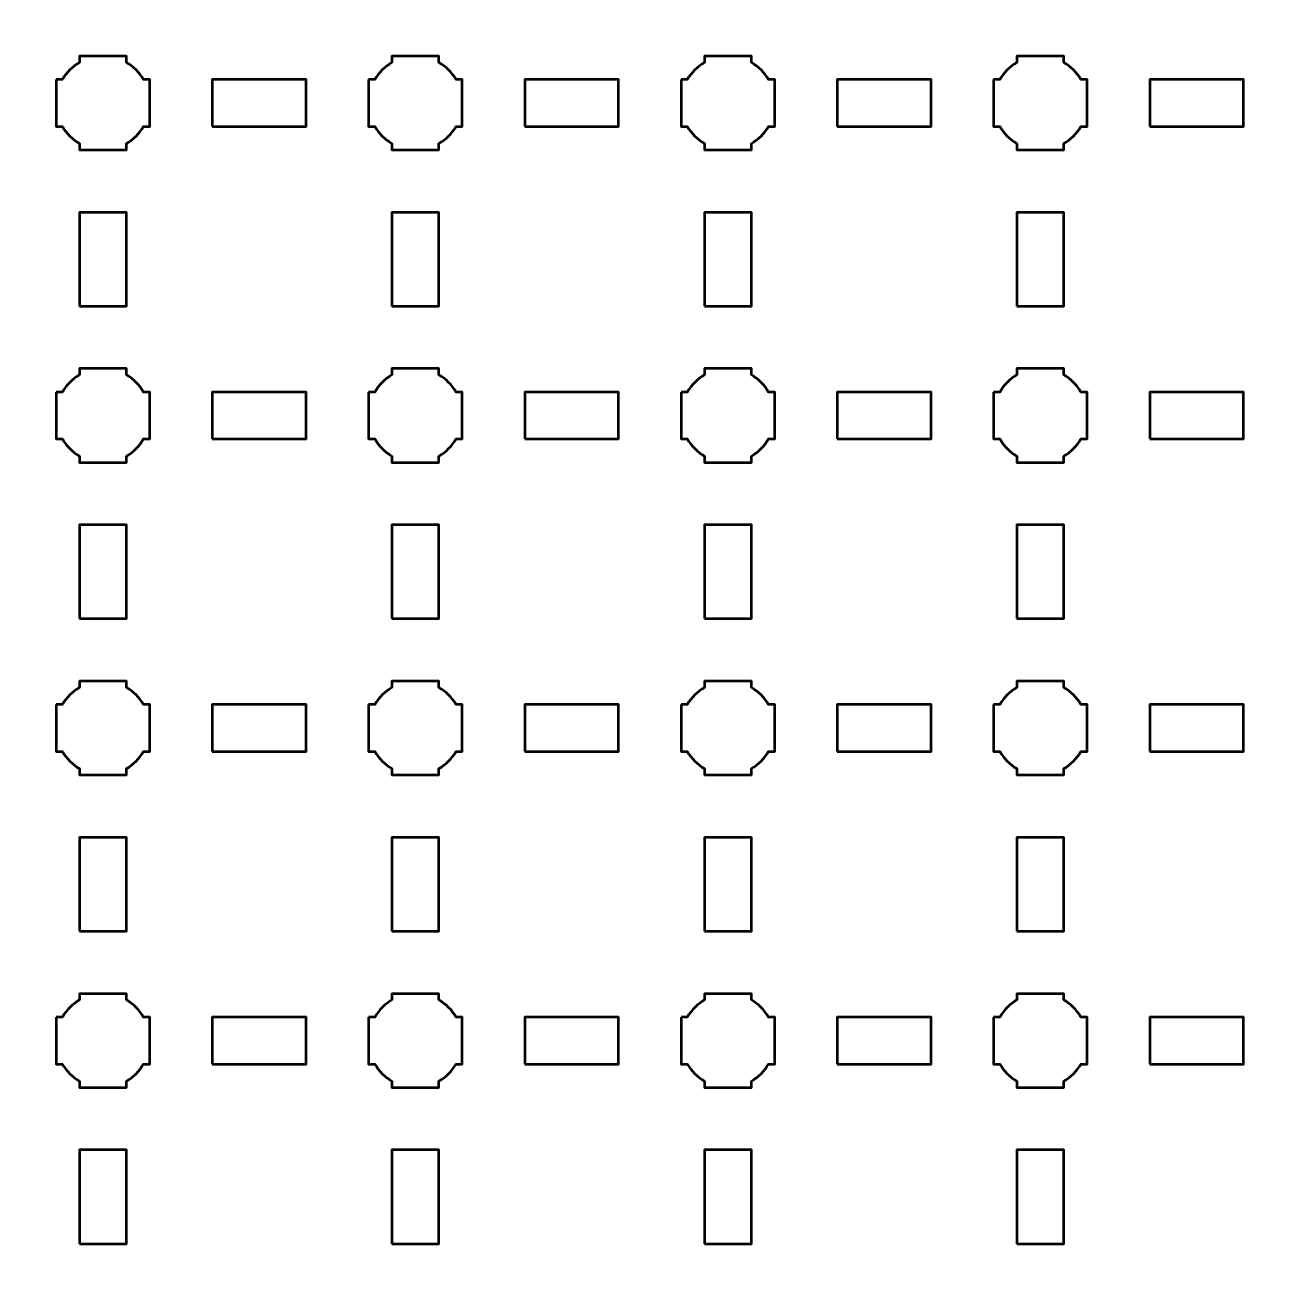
# Model space of a CAD drawing. Header units: centimetres. Extents: x -40.1 to 19.1, y -44.5 to 14.8.
# Drawn here: x 4 to 11.95, y -7.3 to 0.65 of the extents above; entities that cross this region are included whole.
import ezdxf

# ---------------------------------------------------------------- set-up
doc = ezdxf.new("R2010")
doc.units = ezdxf.units.CM
doc.header["$MEASUREMENT"] = 0
doc.layers.add('Layer 1', color=7, linetype='Continuous')

msp = doc.modelspace()

# ---------------------------------------------------------------- linework, layer by layer
at = {"layer": 'Layer 1', "lineweight": 53}
for points in [[(5.2, 0), (5.8, 0), (5.8, 0.3), (5.2, 0.3), (5.2, 0)], [(7.2, 0), (7.8, 0), (7.8, 0.3), (7.2, 0.3), (7.2, 0)], [(9.2, 0), (9.8, 0), (9.8, 0.3), (9.2, 0.3), (9.2, 0)], [(11.2, 0), (11.8, 0), (11.8, 0.3), (11.2, 0.3), (11.2, 0)], [(4.35, -1.15), (4.65, -1.15), (4.65, -0.55), (4.35, -0.55), (4.35, -1.15)], [(6.35, -1.15), (6.65, -1.15), (6.65, -0.55), (6.35, -0.55), (6.35, -1.15)], [(8.35, -1.15), (8.65, -1.15), (8.65, -0.55), (8.35, -0.55), (8.35, -1.15)], [(10.35, -1.15), (10.65, -1.15), (10.65, -0.55), (10.35, -0.55), (10.35, -1.15)], [(5.2, -2), (5.8, -2), (5.8, -1.7), (5.2, -1.7), (5.2, -2)], [(7.2, -2), (7.8, -2), (7.8, -1.7), (7.2, -1.7), (7.2, -2)], [(9.2, -2), (9.8, -2), (9.8, -1.7), (9.2, -1.7), (9.2, -2)], [(11.2, -2), (11.8, -2), (11.8, -1.7), (11.2, -1.7), (11.2, -2)], [(4.35, -3.15), (4.65, -3.15), (4.65, -2.55), (4.35, -2.55), (4.35, -3.15)], [(6.35, -3.15), (6.65, -3.15), (6.65, -2.55), (6.35, -2.55), (6.35, -3.15)], [(8.35, -3.15), (8.65, -3.15), (8.65, -2.55), (8.35, -2.55), (8.35, -3.15)], [(10.35, -3.15), (10.65, -3.15), (10.65, -2.55), (10.35, -2.55), (10.35, -3.15)], [(5.2, -4), (5.8, -4), (5.8, -3.7), (5.2, -3.7), (5.2, -4)], [(7.2, -4), (7.8, -4), (7.8, -3.7), (7.2, -3.7), (7.2, -4)], [(9.2, -4), (9.8, -4), (9.8, -3.7), (9.2, -3.7), (9.2, -4)], [(11.2, -4), (11.8, -4), (11.8, -3.7), (11.2, -3.7), (11.2, -4)], [(4.35, -5.15), (4.65, -5.15), (4.65, -4.55), (4.35, -4.55), (4.35, -5.15)], [(6.35, -5.15), (6.65, -5.15), (6.65, -4.55), (6.35, -4.55), (6.35, -5.15)], [(8.35, -5.15), (8.65, -5.15), (8.65, -4.55), (8.35, -4.55), (8.35, -5.15)], [(10.35, -5.15), (10.65, -5.15), (10.65, -4.55), (10.35, -4.55), (10.35, -5.15)], [(5.2, -6), (5.8, -6), (5.8, -5.7), (5.2, -5.7), (5.2, -6)], [(7.2, -6), (7.8, -6), (7.8, -5.7), (7.2, -5.7), (7.2, -6)], [(9.2, -6), (9.8, -6), (9.8, -5.7), (9.2, -5.7), (9.2, -6)], [(11.2, -6), (11.8, -6), (11.8, -5.7), (11.2, -5.7), (11.2, -6)], [(4.35, -7.15), (4.65, -7.15), (4.65, -6.55), (4.35, -6.55), (4.35, -7.15)], [(6.35, -7.15), (6.65, -7.15), (6.65, -6.55), (6.35, -6.55), (6.35, -7.15)], [(8.35, -7.15), (8.65, -7.15), (8.65, -6.55), (8.35, -6.55), (8.35, -7.15)], [(10.35, -7.15), (10.65, -7.15), (10.65, -6.55), (10.35, -6.55), (10.35, -7.15)]]:
    msp.add_lwpolyline(points, close=True, dxfattribs=at)
for points, knots in [([(-40.15, -44), (-40.15, -44), (-40.15, 14.3), (-40.15, 14.3), (-40.15, 14.3), (-40.15, 14.57609), (-39.92609, 14.8), (-39.65, 14.8), (-39.65, 14.8), (-39.65, 14.8), (18.65, 14.8), (18.65, 14.8), (18.65, 14.8), (18.92609, 14.8), (19.15, 14.57609), (19.15, 14.3), (19.15, 14.3), (19.15, 14.3), (19.15, -44), (19.15, -44), (19.15, -44), (19.15, -44.27609), (18.92609, -44.5), (18.65, -44.5), (18.65, -44.5), (18.65, -44.5), (-39.65, -44.5), (-39.65, -44.5), (-39.65, -44.5), (-39.92609, -44.5), (-40.15, -44.27609), (-40.15, -44)], [0, 0, 0, 0, 0.125, 0.125, 0.125, 0.125, 0.25, 0.25, 0.25, 0.25, 0.375, 0.375, 0.375, 0.375, 0.5, 0.5, 0.5, 0.5, 0.625, 0.625, 0.625, 0.625, 0.75, 0.75, 0.75, 0.75, 0.875, 0.875, 0.875, 0.875, 1, 1, 1, 1]), ([(4.2, 0.3), (4.2, 0.3), (4.24015, 0.3), (4.24015, 0.3), (4.24015, 0.3), (4.2665, 0.34553), (4.30447, 0.3835), (4.35, 0.40985), (4.35, 0.40985), (4.35, 0.40985), (4.35, 0.45), (4.35, 0.45), (4.35, 0.45), (4.35, 0.45), (4.5, 0.45), (4.5, 0.45), (4.5, 0.45), (4.5, 0.45), (4.65, 0.45), (4.65, 0.45), (4.65, 0.45), (4.65, 0.45), (4.65, 0.40985), (4.65, 0.40985), (4.65, 0.40985), (4.69553, 0.3835), (4.7335, 0.34553), (4.75985, 0.3), (4.75985, 0.3), (4.75985, 0.3), (4.8, 0.3), (4.8, 0.3), (4.8, 0.3), (4.8, 0.3), (4.8, 0.15), (4.8, 0.15), (4.8, 0.15), (4.8, 0.15), (4.8, 0), (4.8, 0), (4.8, 0), (4.8, 0), (4.75985, 0), (4.75985, 0), (4.75985, 0), (4.7335, -0.04553), (4.69553, -0.0835), (4.65, -0.10985), (4.65, -0.10985), (4.65, -0.10985), (4.65, -0.15), (4.65, -0.15), (4.65, -0.15), (4.65, -0.15), (4.5, -0.15), (4.5, -0.15), (4.5, -0.15), (4.5, -0.15), (4.35, -0.15), (4.35, -0.15), (4.35, -0.15), (4.35, -0.15), (4.35, -0.10985), (4.35, -0.10985), (4.35, -0.10985), (4.30447, -0.0835), (4.2665, -0.04553), (4.24015, 0), (4.24015, 0), (4.24015, 0), (4.2, 0), (4.2, 0), (4.2, 0), (4.2, 0), (4.2, 0.15), (4.2, 0.15), (4.2, 0.15), (4.2, 0.15), (4.2, 0.3), (4.2, 0.3)], [0, 0, 0, 0, 0.05, 0.05, 0.05, 0.05, 0.1, 0.1, 0.1, 0.1, 0.15, 0.15, 0.15, 0.15, 0.2, 0.2, 0.2, 0.2, 0.25, 0.25, 0.25, 0.25, 0.3, 0.3, 0.3, 0.3, 0.35, 0.35, 0.35, 0.35, 0.4, 0.4, 0.4, 0.4, 0.45, 0.45, 0.45, 0.45, 0.5, 0.5, 0.5, 0.5, 0.55, 0.55, 0.55, 0.55, 0.6, 0.6, 0.6, 0.6, 0.65, 0.65, 0.65, 0.65, 0.7, 0.7, 0.7, 0.7, 0.75, 0.75, 0.75, 0.75, 0.8, 0.8, 0.8, 0.8, 0.85, 0.85, 0.85, 0.85, 0.9, 0.9, 0.9, 0.9, 0.95, 0.95, 0.95, 0.95, 1, 1, 1, 1]), ([(6.2, 0.3), (6.2, 0.3), (6.24015, 0.3), (6.24015, 0.3), (6.24015, 0.3), (6.2665, 0.34553), (6.30447, 0.3835), (6.35, 0.40985), (6.35, 0.40985), (6.35, 0.40985), (6.35, 0.45), (6.35, 0.45), (6.35, 0.45), (6.35, 0.45), (6.5, 0.45), (6.5, 0.45), (6.5, 0.45), (6.5, 0.45), (6.65, 0.45), (6.65, 0.45), (6.65, 0.45), (6.65, 0.45), (6.65, 0.40985), (6.65, 0.40985), (6.65, 0.40985), (6.69553, 0.3835), (6.7335, 0.34553), (6.75985, 0.3), (6.75985, 0.3), (6.75985, 0.3), (6.8, 0.3), (6.8, 0.3), (6.8, 0.3), (6.8, 0.3), (6.8, 0.15), (6.8, 0.15), (6.8, 0.15), (6.8, 0.15), (6.8, 0), (6.8, 0), (6.8, 0), (6.8, 0), (6.75985, 0), (6.75985, 0), (6.75985, 0), (6.7335, -0.04553), (6.69553, -0.0835), (6.65, -0.10985), (6.65, -0.10985), (6.65, -0.10985), (6.65, -0.15), (6.65, -0.15), (6.65, -0.15), (6.65, -0.15), (6.5, -0.15), (6.5, -0.15), (6.5, -0.15), (6.5, -0.15), (6.35, -0.15), (6.35, -0.15), (6.35, -0.15), (6.35, -0.15), (6.35, -0.10985), (6.35, -0.10985), (6.35, -0.10985), (6.30447, -0.0835), (6.2665, -0.04553), (6.24015, 0), (6.24015, 0), (6.24015, 0), (6.2, 0), (6.2, 0), (6.2, 0), (6.2, 0), (6.2, 0.15), (6.2, 0.15), (6.2, 0.15), (6.2, 0.15), (6.2, 0.3), (6.2, 0.3)], [0, 0, 0, 0, 0.05, 0.05, 0.05, 0.05, 0.1, 0.1, 0.1, 0.1, 0.15, 0.15, 0.15, 0.15, 0.2, 0.2, 0.2, 0.2, 0.25, 0.25, 0.25, 0.25, 0.3, 0.3, 0.3, 0.3, 0.35, 0.35, 0.35, 0.35, 0.4, 0.4, 0.4, 0.4, 0.45, 0.45, 0.45, 0.45, 0.5, 0.5, 0.5, 0.5, 0.55, 0.55, 0.55, 0.55, 0.6, 0.6, 0.6, 0.6, 0.65, 0.65, 0.65, 0.65, 0.7, 0.7, 0.7, 0.7, 0.75, 0.75, 0.75, 0.75, 0.8, 0.8, 0.8, 0.8, 0.85, 0.85, 0.85, 0.85, 0.9, 0.9, 0.9, 0.9, 0.95, 0.95, 0.95, 0.95, 1, 1, 1, 1]), ([(8.2, 0.3), (8.2, 0.3), (8.24015, 0.3), (8.24015, 0.3), (8.24015, 0.3), (8.2665, 0.34553), (8.30447, 0.3835), (8.35, 0.40985), (8.35, 0.40985), (8.35, 0.40985), (8.35, 0.45), (8.35, 0.45), (8.35, 0.45), (8.35, 0.45), (8.5, 0.45), (8.5, 0.45), (8.5, 0.45), (8.5, 0.45), (8.65, 0.45), (8.65, 0.45), (8.65, 0.45), (8.65, 0.45), (8.65, 0.40985), (8.65, 0.40985), (8.65, 0.40985), (8.69553, 0.3835), (8.7335, 0.34553), (8.75985, 0.3), (8.75985, 0.3), (8.75985, 0.3), (8.8, 0.3), (8.8, 0.3), (8.8, 0.3), (8.8, 0.3), (8.8, 0.15), (8.8, 0.15), (8.8, 0.15), (8.8, 0.15), (8.8, 0), (8.8, 0), (8.8, 0), (8.8, 0), (8.75985, 0), (8.75985, 0), (8.75985, 0), (8.7335, -0.04553), (8.69553, -0.0835), (8.65, -0.10985), (8.65, -0.10985), (8.65, -0.10985), (8.65, -0.15), (8.65, -0.15), (8.65, -0.15), (8.65, -0.15), (8.5, -0.15), (8.5, -0.15), (8.5, -0.15), (8.5, -0.15), (8.35, -0.15), (8.35, -0.15), (8.35, -0.15), (8.35, -0.15), (8.35, -0.10985), (8.35, -0.10985), (8.35, -0.10985), (8.30447, -0.0835), (8.2665, -0.04553), (8.24015, 0), (8.24015, 0), (8.24015, 0), (8.2, 0), (8.2, 0), (8.2, 0), (8.2, 0), (8.2, 0.15), (8.2, 0.15), (8.2, 0.15), (8.2, 0.15), (8.2, 0.3), (8.2, 0.3)], [0, 0, 0, 0, 0.05, 0.05, 0.05, 0.05, 0.1, 0.1, 0.1, 0.1, 0.15, 0.15, 0.15, 0.15, 0.2, 0.2, 0.2, 0.2, 0.25, 0.25, 0.25, 0.25, 0.3, 0.3, 0.3, 0.3, 0.35, 0.35, 0.35, 0.35, 0.4, 0.4, 0.4, 0.4, 0.45, 0.45, 0.45, 0.45, 0.5, 0.5, 0.5, 0.5, 0.55, 0.55, 0.55, 0.55, 0.6, 0.6, 0.6, 0.6, 0.65, 0.65, 0.65, 0.65, 0.7, 0.7, 0.7, 0.7, 0.75, 0.75, 0.75, 0.75, 0.8, 0.8, 0.8, 0.8, 0.85, 0.85, 0.85, 0.85, 0.9, 0.9, 0.9, 0.9, 0.95, 0.95, 0.95, 0.95, 1, 1, 1, 1]), ([(10.2, 0.3), (10.2, 0.3), (10.24015, 0.3), (10.24015, 0.3), (10.24015, 0.3), (10.2665, 0.34553), (10.30447, 0.3835), (10.35, 0.40985), (10.35, 0.40985), (10.35, 0.40985), (10.35, 0.45), (10.35, 0.45), (10.35, 0.45), (10.35, 0.45), (10.5, 0.45), (10.5, 0.45), (10.5, 0.45), (10.5, 0.45), (10.65, 0.45), (10.65, 0.45), (10.65, 0.45), (10.65, 0.45), (10.65, 0.40985), (10.65, 0.40985), (10.65, 0.40985), (10.69553, 0.3835), (10.7335, 0.34553), (10.75985, 0.3), (10.75985, 0.3), (10.75985, 0.3), (10.8, 0.3), (10.8, 0.3), (10.8, 0.3), (10.8, 0.3), (10.8, 0.15), (10.8, 0.15), (10.8, 0.15), (10.8, 0.15), (10.8, 0), (10.8, 0), (10.8, 0), (10.8, 0), (10.75985, 0), (10.75985, 0), (10.75985, 0), (10.7335, -0.04553), (10.69553, -0.0835), (10.65, -0.10985), (10.65, -0.10985), (10.65, -0.10985), (10.65, -0.15), (10.65, -0.15), (10.65, -0.15), (10.65, -0.15), (10.5, -0.15), (10.5, -0.15), (10.5, -0.15), (10.5, -0.15), (10.35, -0.15), (10.35, -0.15), (10.35, -0.15), (10.35, -0.15), (10.35, -0.10985), (10.35, -0.10985), (10.35, -0.10985), (10.30447, -0.0835), (10.2665, -0.04553), (10.24015, 0), (10.24015, 0), (10.24015, 0), (10.2, 0), (10.2, 0), (10.2, 0), (10.2, 0), (10.2, 0.15), (10.2, 0.15), (10.2, 0.15), (10.2, 0.15), (10.2, 0.3), (10.2, 0.3)], [0, 0, 0, 0, 0.05, 0.05, 0.05, 0.05, 0.1, 0.1, 0.1, 0.1, 0.15, 0.15, 0.15, 0.15, 0.2, 0.2, 0.2, 0.2, 0.25, 0.25, 0.25, 0.25, 0.3, 0.3, 0.3, 0.3, 0.35, 0.35, 0.35, 0.35, 0.4, 0.4, 0.4, 0.4, 0.45, 0.45, 0.45, 0.45, 0.5, 0.5, 0.5, 0.5, 0.55, 0.55, 0.55, 0.55, 0.6, 0.6, 0.6, 0.6, 0.65, 0.65, 0.65, 0.65, 0.7, 0.7, 0.7, 0.7, 0.75, 0.75, 0.75, 0.75, 0.8, 0.8, 0.8, 0.8, 0.85, 0.85, 0.85, 0.85, 0.9, 0.9, 0.9, 0.9, 0.95, 0.95, 0.95, 0.95, 1, 1, 1, 1]), ([(4.2, -1.7), (4.2, -1.7), (4.24015, -1.7), (4.24015, -1.7), (4.24015, -1.7), (4.2665, -1.65447), (4.30447, -1.6165), (4.35, -1.59015), (4.35, -1.59015), (4.35, -1.59015), (4.35, -1.55), (4.35, -1.55), (4.35, -1.55), (4.35, -1.55), (4.5, -1.55), (4.5, -1.55), (4.5, -1.55), (4.5, -1.55), (4.65, -1.55), (4.65, -1.55), (4.65, -1.55), (4.65, -1.55), (4.65, -1.59015), (4.65, -1.59015), (4.65, -1.59015), (4.69553, -1.6165), (4.7335, -1.65447), (4.75985, -1.7), (4.75985, -1.7), (4.75985, -1.7), (4.8, -1.7), (4.8, -1.7), (4.8, -1.7), (4.8, -1.7), (4.8, -1.85), (4.8, -1.85), (4.8, -1.85), (4.8, -1.85), (4.8, -2), (4.8, -2), (4.8, -2), (4.8, -2), (4.75985, -2), (4.75985, -2), (4.75985, -2), (4.7335, -2.04553), (4.69553, -2.0835), (4.65, -2.10985), (4.65, -2.10985), (4.65, -2.10985), (4.65, -2.15), (4.65, -2.15), (4.65, -2.15), (4.65, -2.15), (4.5, -2.15), (4.5, -2.15), (4.5, -2.15), (4.5, -2.15), (4.35, -2.15), (4.35, -2.15), (4.35, -2.15), (4.35, -2.15), (4.35, -2.10985), (4.35, -2.10985), (4.35, -2.10985), (4.30447, -2.0835), (4.2665, -2.04553), (4.24015, -2), (4.24015, -2), (4.24015, -2), (4.2, -2), (4.2, -2), (4.2, -2), (4.2, -2), (4.2, -1.85), (4.2, -1.85), (4.2, -1.85), (4.2, -1.85), (4.2, -1.7), (4.2, -1.7)], [0, 0, 0, 0, 0.05, 0.05, 0.05, 0.05, 0.1, 0.1, 0.1, 0.1, 0.15, 0.15, 0.15, 0.15, 0.2, 0.2, 0.2, 0.2, 0.25, 0.25, 0.25, 0.25, 0.3, 0.3, 0.3, 0.3, 0.35, 0.35, 0.35, 0.35, 0.4, 0.4, 0.4, 0.4, 0.45, 0.45, 0.45, 0.45, 0.5, 0.5, 0.5, 0.5, 0.55, 0.55, 0.55, 0.55, 0.6, 0.6, 0.6, 0.6, 0.65, 0.65, 0.65, 0.65, 0.7, 0.7, 0.7, 0.7, 0.75, 0.75, 0.75, 0.75, 0.8, 0.8, 0.8, 0.8, 0.85, 0.85, 0.85, 0.85, 0.9, 0.9, 0.9, 0.9, 0.95, 0.95, 0.95, 0.95, 1, 1, 1, 1]), ([(6.2, -1.7), (6.2, -1.7), (6.24015, -1.7), (6.24015, -1.7), (6.24015, -1.7), (6.2665, -1.65447), (6.30447, -1.6165), (6.35, -1.59015), (6.35, -1.59015), (6.35, -1.59015), (6.35, -1.55), (6.35, -1.55), (6.35, -1.55), (6.35, -1.55), (6.5, -1.55), (6.5, -1.55), (6.5, -1.55), (6.5, -1.55), (6.65, -1.55), (6.65, -1.55), (6.65, -1.55), (6.65, -1.55), (6.65, -1.59015), (6.65, -1.59015), (6.65, -1.59015), (6.69553, -1.6165), (6.7335, -1.65447), (6.75985, -1.7), (6.75985, -1.7), (6.75985, -1.7), (6.8, -1.7), (6.8, -1.7), (6.8, -1.7), (6.8, -1.7), (6.8, -1.85), (6.8, -1.85), (6.8, -1.85), (6.8, -1.85), (6.8, -2), (6.8, -2), (6.8, -2), (6.8, -2), (6.75985, -2), (6.75985, -2), (6.75985, -2), (6.7335, -2.04553), (6.69553, -2.0835), (6.65, -2.10985), (6.65, -2.10985), (6.65, -2.10985), (6.65, -2.15), (6.65, -2.15), (6.65, -2.15), (6.65, -2.15), (6.5, -2.15), (6.5, -2.15), (6.5, -2.15), (6.5, -2.15), (6.35, -2.15), (6.35, -2.15), (6.35, -2.15), (6.35, -2.15), (6.35, -2.10985), (6.35, -2.10985), (6.35, -2.10985), (6.30447, -2.0835), (6.2665, -2.04553), (6.24015, -2), (6.24015, -2), (6.24015, -2), (6.2, -2), (6.2, -2), (6.2, -2), (6.2, -2), (6.2, -1.85), (6.2, -1.85), (6.2, -1.85), (6.2, -1.85), (6.2, -1.7), (6.2, -1.7)], [0, 0, 0, 0, 0.05, 0.05, 0.05, 0.05, 0.1, 0.1, 0.1, 0.1, 0.15, 0.15, 0.15, 0.15, 0.2, 0.2, 0.2, 0.2, 0.25, 0.25, 0.25, 0.25, 0.3, 0.3, 0.3, 0.3, 0.35, 0.35, 0.35, 0.35, 0.4, 0.4, 0.4, 0.4, 0.45, 0.45, 0.45, 0.45, 0.5, 0.5, 0.5, 0.5, 0.55, 0.55, 0.55, 0.55, 0.6, 0.6, 0.6, 0.6, 0.65, 0.65, 0.65, 0.65, 0.7, 0.7, 0.7, 0.7, 0.75, 0.75, 0.75, 0.75, 0.8, 0.8, 0.8, 0.8, 0.85, 0.85, 0.85, 0.85, 0.9, 0.9, 0.9, 0.9, 0.95, 0.95, 0.95, 0.95, 1, 1, 1, 1]), ([(8.2, -1.7), (8.2, -1.7), (8.24015, -1.7), (8.24015, -1.7), (8.24015, -1.7), (8.2665, -1.65447), (8.30447, -1.6165), (8.35, -1.59015), (8.35, -1.59015), (8.35, -1.59015), (8.35, -1.55), (8.35, -1.55), (8.35, -1.55), (8.35, -1.55), (8.5, -1.55), (8.5, -1.55), (8.5, -1.55), (8.5, -1.55), (8.65, -1.55), (8.65, -1.55), (8.65, -1.55), (8.65, -1.55), (8.65, -1.59015), (8.65, -1.59015), (8.65, -1.59015), (8.69553, -1.6165), (8.7335, -1.65447), (8.75985, -1.7), (8.75985, -1.7), (8.75985, -1.7), (8.8, -1.7), (8.8, -1.7), (8.8, -1.7), (8.8, -1.7), (8.8, -1.85), (8.8, -1.85), (8.8, -1.85), (8.8, -1.85), (8.8, -2), (8.8, -2), (8.8, -2), (8.8, -2), (8.75985, -2), (8.75985, -2), (8.75985, -2), (8.7335, -2.04553), (8.69553, -2.0835), (8.65, -2.10985), (8.65, -2.10985), (8.65, -2.10985), (8.65, -2.15), (8.65, -2.15), (8.65, -2.15), (8.65, -2.15), (8.5, -2.15), (8.5, -2.15), (8.5, -2.15), (8.5, -2.15), (8.35, -2.15), (8.35, -2.15), (8.35, -2.15), (8.35, -2.15), (8.35, -2.10985), (8.35, -2.10985), (8.35, -2.10985), (8.30447, -2.0835), (8.2665, -2.04553), (8.24015, -2), (8.24015, -2), (8.24015, -2), (8.2, -2), (8.2, -2), (8.2, -2), (8.2, -2), (8.2, -1.85), (8.2, -1.85), (8.2, -1.85), (8.2, -1.85), (8.2, -1.7), (8.2, -1.7)], [0, 0, 0, 0, 0.05, 0.05, 0.05, 0.05, 0.1, 0.1, 0.1, 0.1, 0.15, 0.15, 0.15, 0.15, 0.2, 0.2, 0.2, 0.2, 0.25, 0.25, 0.25, 0.25, 0.3, 0.3, 0.3, 0.3, 0.35, 0.35, 0.35, 0.35, 0.4, 0.4, 0.4, 0.4, 0.45, 0.45, 0.45, 0.45, 0.5, 0.5, 0.5, 0.5, 0.55, 0.55, 0.55, 0.55, 0.6, 0.6, 0.6, 0.6, 0.65, 0.65, 0.65, 0.65, 0.7, 0.7, 0.7, 0.7, 0.75, 0.75, 0.75, 0.75, 0.8, 0.8, 0.8, 0.8, 0.85, 0.85, 0.85, 0.85, 0.9, 0.9, 0.9, 0.9, 0.95, 0.95, 0.95, 0.95, 1, 1, 1, 1]), ([(10.2, -1.7), (10.2, -1.7), (10.24015, -1.7), (10.24015, -1.7), (10.24015, -1.7), (10.2665, -1.65447), (10.30447, -1.6165), (10.35, -1.59015), (10.35, -1.59015), (10.35, -1.59015), (10.35, -1.55), (10.35, -1.55), (10.35, -1.55), (10.35, -1.55), (10.5, -1.55), (10.5, -1.55), (10.5, -1.55), (10.5, -1.55), (10.65, -1.55), (10.65, -1.55), (10.65, -1.55), (10.65, -1.55), (10.65, -1.59015), (10.65, -1.59015), (10.65, -1.59015), (10.69553, -1.6165), (10.7335, -1.65447), (10.75985, -1.7), (10.75985, -1.7), (10.75985, -1.7), (10.8, -1.7), (10.8, -1.7), (10.8, -1.7), (10.8, -1.7), (10.8, -1.85), (10.8, -1.85), (10.8, -1.85), (10.8, -1.85), (10.8, -2), (10.8, -2), (10.8, -2), (10.8, -2), (10.75985, -2), (10.75985, -2), (10.75985, -2), (10.7335, -2.04553), (10.69553, -2.0835), (10.65, -2.10985), (10.65, -2.10985), (10.65, -2.10985), (10.65, -2.15), (10.65, -2.15), (10.65, -2.15), (10.65, -2.15), (10.5, -2.15), (10.5, -2.15), (10.5, -2.15), (10.5, -2.15), (10.35, -2.15), (10.35, -2.15), (10.35, -2.15), (10.35, -2.15), (10.35, -2.10985), (10.35, -2.10985), (10.35, -2.10985), (10.30447, -2.0835), (10.2665, -2.04553), (10.24015, -2), (10.24015, -2), (10.24015, -2), (10.2, -2), (10.2, -2), (10.2, -2), (10.2, -2), (10.2, -1.85), (10.2, -1.85), (10.2, -1.85), (10.2, -1.85), (10.2, -1.7), (10.2, -1.7)], [0, 0, 0, 0, 0.05, 0.05, 0.05, 0.05, 0.1, 0.1, 0.1, 0.1, 0.15, 0.15, 0.15, 0.15, 0.2, 0.2, 0.2, 0.2, 0.25, 0.25, 0.25, 0.25, 0.3, 0.3, 0.3, 0.3, 0.35, 0.35, 0.35, 0.35, 0.4, 0.4, 0.4, 0.4, 0.45, 0.45, 0.45, 0.45, 0.5, 0.5, 0.5, 0.5, 0.55, 0.55, 0.55, 0.55, 0.6, 0.6, 0.6, 0.6, 0.65, 0.65, 0.65, 0.65, 0.7, 0.7, 0.7, 0.7, 0.75, 0.75, 0.75, 0.75, 0.8, 0.8, 0.8, 0.8, 0.85, 0.85, 0.85, 0.85, 0.9, 0.9, 0.9, 0.9, 0.95, 0.95, 0.95, 0.95, 1, 1, 1, 1]), ([(4.2, -3.7), (4.2, -3.7), (4.24015, -3.7), (4.24015, -3.7), (4.24015, -3.7), (4.2665, -3.65447), (4.30447, -3.6165), (4.35, -3.59015), (4.35, -3.59015), (4.35, -3.59015), (4.35, -3.55), (4.35, -3.55), (4.35, -3.55), (4.35, -3.55), (4.5, -3.55), (4.5, -3.55), (4.5, -3.55), (4.5, -3.55), (4.65, -3.55), (4.65, -3.55), (4.65, -3.55), (4.65, -3.55), (4.65, -3.59015), (4.65, -3.59015), (4.65, -3.59015), (4.69553, -3.6165), (4.7335, -3.65447), (4.75985, -3.7), (4.75985, -3.7), (4.75985, -3.7), (4.8, -3.7), (4.8, -3.7), (4.8, -3.7), (4.8, -3.7), (4.8, -3.85), (4.8, -3.85), (4.8, -3.85), (4.8, -3.85), (4.8, -4), (4.8, -4), (4.8, -4), (4.8, -4), (4.75985, -4), (4.75985, -4), (4.75985, -4), (4.7335, -4.04553), (4.69553, -4.0835), (4.65, -4.10985), (4.65, -4.10985), (4.65, -4.10985), (4.65, -4.15), (4.65, -4.15), (4.65, -4.15), (4.65, -4.15), (4.5, -4.15), (4.5, -4.15), (4.5, -4.15), (4.5, -4.15), (4.35, -4.15), (4.35, -4.15), (4.35, -4.15), (4.35, -4.15), (4.35, -4.10985), (4.35, -4.10985), (4.35, -4.10985), (4.30447, -4.0835), (4.2665, -4.04553), (4.24015, -4), (4.24015, -4), (4.24015, -4), (4.2, -4), (4.2, -4), (4.2, -4), (4.2, -4), (4.2, -3.85), (4.2, -3.85), (4.2, -3.85), (4.2, -3.85), (4.2, -3.7), (4.2, -3.7)], [0, 0, 0, 0, 0.05, 0.05, 0.05, 0.05, 0.1, 0.1, 0.1, 0.1, 0.15, 0.15, 0.15, 0.15, 0.2, 0.2, 0.2, 0.2, 0.25, 0.25, 0.25, 0.25, 0.3, 0.3, 0.3, 0.3, 0.35, 0.35, 0.35, 0.35, 0.4, 0.4, 0.4, 0.4, 0.45, 0.45, 0.45, 0.45, 0.5, 0.5, 0.5, 0.5, 0.55, 0.55, 0.55, 0.55, 0.6, 0.6, 0.6, 0.6, 0.65, 0.65, 0.65, 0.65, 0.7, 0.7, 0.7, 0.7, 0.75, 0.75, 0.75, 0.75, 0.8, 0.8, 0.8, 0.8, 0.85, 0.85, 0.85, 0.85, 0.9, 0.9, 0.9, 0.9, 0.95, 0.95, 0.95, 0.95, 1, 1, 1, 1]), ([(6.2, -3.7), (6.2, -3.7), (6.24015, -3.7), (6.24015, -3.7), (6.24015, -3.7), (6.2665, -3.65447), (6.30447, -3.6165), (6.35, -3.59015), (6.35, -3.59015), (6.35, -3.59015), (6.35, -3.55), (6.35, -3.55), (6.35, -3.55), (6.35, -3.55), (6.5, -3.55), (6.5, -3.55), (6.5, -3.55), (6.5, -3.55), (6.65, -3.55), (6.65, -3.55), (6.65, -3.55), (6.65, -3.55), (6.65, -3.59015), (6.65, -3.59015), (6.65, -3.59015), (6.69553, -3.6165), (6.7335, -3.65447), (6.75985, -3.7), (6.75985, -3.7), (6.75985, -3.7), (6.8, -3.7), (6.8, -3.7), (6.8, -3.7), (6.8, -3.7), (6.8, -3.85), (6.8, -3.85), (6.8, -3.85), (6.8, -3.85), (6.8, -4), (6.8, -4), (6.8, -4), (6.8, -4), (6.75985, -4), (6.75985, -4), (6.75985, -4), (6.7335, -4.04553), (6.69553, -4.0835), (6.65, -4.10985), (6.65, -4.10985), (6.65, -4.10985), (6.65, -4.15), (6.65, -4.15), (6.65, -4.15), (6.65, -4.15), (6.5, -4.15), (6.5, -4.15), (6.5, -4.15), (6.5, -4.15), (6.35, -4.15), (6.35, -4.15), (6.35, -4.15), (6.35, -4.15), (6.35, -4.10985), (6.35, -4.10985), (6.35, -4.10985), (6.30447, -4.0835), (6.2665, -4.04553), (6.24015, -4), (6.24015, -4), (6.24015, -4), (6.2, -4), (6.2, -4), (6.2, -4), (6.2, -4), (6.2, -3.85), (6.2, -3.85), (6.2, -3.85), (6.2, -3.85), (6.2, -3.7), (6.2, -3.7)], [0, 0, 0, 0, 0.05, 0.05, 0.05, 0.05, 0.1, 0.1, 0.1, 0.1, 0.15, 0.15, 0.15, 0.15, 0.2, 0.2, 0.2, 0.2, 0.25, 0.25, 0.25, 0.25, 0.3, 0.3, 0.3, 0.3, 0.35, 0.35, 0.35, 0.35, 0.4, 0.4, 0.4, 0.4, 0.45, 0.45, 0.45, 0.45, 0.5, 0.5, 0.5, 0.5, 0.55, 0.55, 0.55, 0.55, 0.6, 0.6, 0.6, 0.6, 0.65, 0.65, 0.65, 0.65, 0.7, 0.7, 0.7, 0.7, 0.75, 0.75, 0.75, 0.75, 0.8, 0.8, 0.8, 0.8, 0.85, 0.85, 0.85, 0.85, 0.9, 0.9, 0.9, 0.9, 0.95, 0.95, 0.95, 0.95, 1, 1, 1, 1]), ([(8.2, -3.7), (8.2, -3.7), (8.24015, -3.7), (8.24015, -3.7), (8.24015, -3.7), (8.2665, -3.65447), (8.30447, -3.6165), (8.35, -3.59015), (8.35, -3.59015), (8.35, -3.59015), (8.35, -3.55), (8.35, -3.55), (8.35, -3.55), (8.35, -3.55), (8.5, -3.55), (8.5, -3.55), (8.5, -3.55), (8.5, -3.55), (8.65, -3.55), (8.65, -3.55), (8.65, -3.55), (8.65, -3.55), (8.65, -3.59015), (8.65, -3.59015), (8.65, -3.59015), (8.69553, -3.6165), (8.7335, -3.65447), (8.75985, -3.7), (8.75985, -3.7), (8.75985, -3.7), (8.8, -3.7), (8.8, -3.7), (8.8, -3.7), (8.8, -3.7), (8.8, -3.85), (8.8, -3.85), (8.8, -3.85), (8.8, -3.85), (8.8, -4), (8.8, -4), (8.8, -4), (8.8, -4), (8.75985, -4), (8.75985, -4), (8.75985, -4), (8.7335, -4.04553), (8.69553, -4.0835), (8.65, -4.10985), (8.65, -4.10985), (8.65, -4.10985), (8.65, -4.15), (8.65, -4.15), (8.65, -4.15), (8.65, -4.15), (8.5, -4.15), (8.5, -4.15), (8.5, -4.15), (8.5, -4.15), (8.35, -4.15), (8.35, -4.15), (8.35, -4.15), (8.35, -4.15), (8.35, -4.10985), (8.35, -4.10985), (8.35, -4.10985), (8.30447, -4.0835), (8.2665, -4.04553), (8.24015, -4), (8.24015, -4), (8.24015, -4), (8.2, -4), (8.2, -4), (8.2, -4), (8.2, -4), (8.2, -3.85), (8.2, -3.85), (8.2, -3.85), (8.2, -3.85), (8.2, -3.7), (8.2, -3.7)], [0, 0, 0, 0, 0.05, 0.05, 0.05, 0.05, 0.1, 0.1, 0.1, 0.1, 0.15, 0.15, 0.15, 0.15, 0.2, 0.2, 0.2, 0.2, 0.25, 0.25, 0.25, 0.25, 0.3, 0.3, 0.3, 0.3, 0.35, 0.35, 0.35, 0.35, 0.4, 0.4, 0.4, 0.4, 0.45, 0.45, 0.45, 0.45, 0.5, 0.5, 0.5, 0.5, 0.55, 0.55, 0.55, 0.55, 0.6, 0.6, 0.6, 0.6, 0.65, 0.65, 0.65, 0.65, 0.7, 0.7, 0.7, 0.7, 0.75, 0.75, 0.75, 0.75, 0.8, 0.8, 0.8, 0.8, 0.85, 0.85, 0.85, 0.85, 0.9, 0.9, 0.9, 0.9, 0.95, 0.95, 0.95, 0.95, 1, 1, 1, 1]), ([(10.2, -3.7), (10.2, -3.7), (10.24015, -3.7), (10.24015, -3.7), (10.24015, -3.7), (10.2665, -3.65447), (10.30447, -3.6165), (10.35, -3.59015), (10.35, -3.59015), (10.35, -3.59015), (10.35, -3.55), (10.35, -3.55), (10.35, -3.55), (10.35, -3.55), (10.5, -3.55), (10.5, -3.55), (10.5, -3.55), (10.5, -3.55), (10.65, -3.55), (10.65, -3.55), (10.65, -3.55), (10.65, -3.55), (10.65, -3.59015), (10.65, -3.59015), (10.65, -3.59015), (10.69553, -3.6165), (10.7335, -3.65447), (10.75985, -3.7), (10.75985, -3.7), (10.75985, -3.7), (10.8, -3.7), (10.8, -3.7), (10.8, -3.7), (10.8, -3.7), (10.8, -3.85), (10.8, -3.85), (10.8, -3.85), (10.8, -3.85), (10.8, -4), (10.8, -4), (10.8, -4), (10.8, -4), (10.75985, -4), (10.75985, -4), (10.75985, -4), (10.7335, -4.04553), (10.69553, -4.0835), (10.65, -4.10985), (10.65, -4.10985), (10.65, -4.10985), (10.65, -4.15), (10.65, -4.15), (10.65, -4.15), (10.65, -4.15), (10.5, -4.15), (10.5, -4.15), (10.5, -4.15), (10.5, -4.15), (10.35, -4.15), (10.35, -4.15), (10.35, -4.15), (10.35, -4.15), (10.35, -4.10985), (10.35, -4.10985), (10.35, -4.10985), (10.30447, -4.0835), (10.2665, -4.04553), (10.24015, -4), (10.24015, -4), (10.24015, -4), (10.2, -4), (10.2, -4), (10.2, -4), (10.2, -4), (10.2, -3.85), (10.2, -3.85), (10.2, -3.85), (10.2, -3.85), (10.2, -3.7), (10.2, -3.7)], [0, 0, 0, 0, 0.05, 0.05, 0.05, 0.05, 0.1, 0.1, 0.1, 0.1, 0.15, 0.15, 0.15, 0.15, 0.2, 0.2, 0.2, 0.2, 0.25, 0.25, 0.25, 0.25, 0.3, 0.3, 0.3, 0.3, 0.35, 0.35, 0.35, 0.35, 0.4, 0.4, 0.4, 0.4, 0.45, 0.45, 0.45, 0.45, 0.5, 0.5, 0.5, 0.5, 0.55, 0.55, 0.55, 0.55, 0.6, 0.6, 0.6, 0.6, 0.65, 0.65, 0.65, 0.65, 0.7, 0.7, 0.7, 0.7, 0.75, 0.75, 0.75, 0.75, 0.8, 0.8, 0.8, 0.8, 0.85, 0.85, 0.85, 0.85, 0.9, 0.9, 0.9, 0.9, 0.95, 0.95, 0.95, 0.95, 1, 1, 1, 1]), ([(4.2, -5.7), (4.2, -5.7), (4.24015, -5.7), (4.24015, -5.7), (4.24015, -5.7), (4.2665, -5.65447), (4.30447, -5.6165), (4.35, -5.59015), (4.35, -5.59015), (4.35, -5.59015), (4.35, -5.55), (4.35, -5.55), (4.35, -5.55), (4.35, -5.55), (4.5, -5.55), (4.5, -5.55), (4.5, -5.55), (4.5, -5.55), (4.65, -5.55), (4.65, -5.55), (4.65, -5.55), (4.65, -5.55), (4.65, -5.59015), (4.65, -5.59015), (4.65, -5.59015), (4.69553, -5.6165), (4.7335, -5.65447), (4.75985, -5.7), (4.75985, -5.7), (4.75985, -5.7), (4.8, -5.7), (4.8, -5.7), (4.8, -5.7), (4.8, -5.7), (4.8, -5.85), (4.8, -5.85), (4.8, -5.85), (4.8, -5.85), (4.8, -6), (4.8, -6), (4.8, -6), (4.8, -6), (4.75985, -6), (4.75985, -6), (4.75985, -6), (4.7335, -6.04553), (4.69553, -6.0835), (4.65, -6.10985), (4.65, -6.10985), (4.65, -6.10985), (4.65, -6.15), (4.65, -6.15), (4.65, -6.15), (4.65, -6.15), (4.5, -6.15), (4.5, -6.15), (4.5, -6.15), (4.5, -6.15), (4.35, -6.15), (4.35, -6.15), (4.35, -6.15), (4.35, -6.15), (4.35, -6.10985), (4.35, -6.10985), (4.35, -6.10985), (4.30447, -6.0835), (4.2665, -6.04553), (4.24015, -6), (4.24015, -6), (4.24015, -6), (4.2, -6), (4.2, -6), (4.2, -6), (4.2, -6), (4.2, -5.85), (4.2, -5.85), (4.2, -5.85), (4.2, -5.85), (4.2, -5.7), (4.2, -5.7)], [0, 0, 0, 0, 0.05, 0.05, 0.05, 0.05, 0.1, 0.1, 0.1, 0.1, 0.15, 0.15, 0.15, 0.15, 0.2, 0.2, 0.2, 0.2, 0.25, 0.25, 0.25, 0.25, 0.3, 0.3, 0.3, 0.3, 0.35, 0.35, 0.35, 0.35, 0.4, 0.4, 0.4, 0.4, 0.45, 0.45, 0.45, 0.45, 0.5, 0.5, 0.5, 0.5, 0.55, 0.55, 0.55, 0.55, 0.6, 0.6, 0.6, 0.6, 0.65, 0.65, 0.65, 0.65, 0.7, 0.7, 0.7, 0.7, 0.75, 0.75, 0.75, 0.75, 0.8, 0.8, 0.8, 0.8, 0.85, 0.85, 0.85, 0.85, 0.9, 0.9, 0.9, 0.9, 0.95, 0.95, 0.95, 0.95, 1, 1, 1, 1]), ([(6.2, -5.7), (6.2, -5.7), (6.24015, -5.7), (6.24015, -5.7), (6.24015, -5.7), (6.2665, -5.65447), (6.30447, -5.6165), (6.35, -5.59015), (6.35, -5.59015), (6.35, -5.59015), (6.35, -5.55), (6.35, -5.55), (6.35, -5.55), (6.35, -5.55), (6.5, -5.55), (6.5, -5.55), (6.5, -5.55), (6.5, -5.55), (6.65, -5.55), (6.65, -5.55), (6.65, -5.55), (6.65, -5.55), (6.65, -5.59015), (6.65, -5.59015), (6.65, -5.59015), (6.69553, -5.6165), (6.7335, -5.65447), (6.75985, -5.7), (6.75985, -5.7), (6.75985, -5.7), (6.8, -5.7), (6.8, -5.7), (6.8, -5.7), (6.8, -5.7), (6.8, -5.85), (6.8, -5.85), (6.8, -5.85), (6.8, -5.85), (6.8, -6), (6.8, -6), (6.8, -6), (6.8, -6), (6.75985, -6), (6.75985, -6), (6.75985, -6), (6.7335, -6.04553), (6.69553, -6.0835), (6.65, -6.10985), (6.65, -6.10985), (6.65, -6.10985), (6.65, -6.15), (6.65, -6.15), (6.65, -6.15), (6.65, -6.15), (6.5, -6.15), (6.5, -6.15), (6.5, -6.15), (6.5, -6.15), (6.35, -6.15), (6.35, -6.15), (6.35, -6.15), (6.35, -6.15), (6.35, -6.10985), (6.35, -6.10985), (6.35, -6.10985), (6.30447, -6.0835), (6.2665, -6.04553), (6.24015, -6), (6.24015, -6), (6.24015, -6), (6.2, -6), (6.2, -6), (6.2, -6), (6.2, -6), (6.2, -5.85), (6.2, -5.85), (6.2, -5.85), (6.2, -5.85), (6.2, -5.7), (6.2, -5.7)], [0, 0, 0, 0, 0.05, 0.05, 0.05, 0.05, 0.1, 0.1, 0.1, 0.1, 0.15, 0.15, 0.15, 0.15, 0.2, 0.2, 0.2, 0.2, 0.25, 0.25, 0.25, 0.25, 0.3, 0.3, 0.3, 0.3, 0.35, 0.35, 0.35, 0.35, 0.4, 0.4, 0.4, 0.4, 0.45, 0.45, 0.45, 0.45, 0.5, 0.5, 0.5, 0.5, 0.55, 0.55, 0.55, 0.55, 0.6, 0.6, 0.6, 0.6, 0.65, 0.65, 0.65, 0.65, 0.7, 0.7, 0.7, 0.7, 0.75, 0.75, 0.75, 0.75, 0.8, 0.8, 0.8, 0.8, 0.85, 0.85, 0.85, 0.85, 0.9, 0.9, 0.9, 0.9, 0.95, 0.95, 0.95, 0.95, 1, 1, 1, 1]), ([(8.2, -5.7), (8.2, -5.7), (8.24015, -5.7), (8.24015, -5.7), (8.24015, -5.7), (8.2665, -5.65447), (8.30447, -5.6165), (8.35, -5.59015), (8.35, -5.59015), (8.35, -5.59015), (8.35, -5.55), (8.35, -5.55), (8.35, -5.55), (8.35, -5.55), (8.5, -5.55), (8.5, -5.55), (8.5, -5.55), (8.5, -5.55), (8.65, -5.55), (8.65, -5.55), (8.65, -5.55), (8.65, -5.55), (8.65, -5.59015), (8.65, -5.59015), (8.65, -5.59015), (8.69553, -5.6165), (8.7335, -5.65447), (8.75985, -5.7), (8.75985, -5.7), (8.75985, -5.7), (8.8, -5.7), (8.8, -5.7), (8.8, -5.7), (8.8, -5.7), (8.8, -5.85), (8.8, -5.85), (8.8, -5.85), (8.8, -5.85), (8.8, -6), (8.8, -6), (8.8, -6), (8.8, -6), (8.75985, -6), (8.75985, -6), (8.75985, -6), (8.7335, -6.04553), (8.69553, -6.0835), (8.65, -6.10985), (8.65, -6.10985), (8.65, -6.10985), (8.65, -6.15), (8.65, -6.15), (8.65, -6.15), (8.65, -6.15), (8.5, -6.15), (8.5, -6.15), (8.5, -6.15), (8.5, -6.15), (8.35, -6.15), (8.35, -6.15), (8.35, -6.15), (8.35, -6.15), (8.35, -6.10985), (8.35, -6.10985), (8.35, -6.10985), (8.30447, -6.0835), (8.2665, -6.04553), (8.24015, -6), (8.24015, -6), (8.24015, -6), (8.2, -6), (8.2, -6), (8.2, -6), (8.2, -6), (8.2, -5.85), (8.2, -5.85), (8.2, -5.85), (8.2, -5.85), (8.2, -5.7), (8.2, -5.7)], [0, 0, 0, 0, 0.05, 0.05, 0.05, 0.05, 0.1, 0.1, 0.1, 0.1, 0.15, 0.15, 0.15, 0.15, 0.2, 0.2, 0.2, 0.2, 0.25, 0.25, 0.25, 0.25, 0.3, 0.3, 0.3, 0.3, 0.35, 0.35, 0.35, 0.35, 0.4, 0.4, 0.4, 0.4, 0.45, 0.45, 0.45, 0.45, 0.5, 0.5, 0.5, 0.5, 0.55, 0.55, 0.55, 0.55, 0.6, 0.6, 0.6, 0.6, 0.65, 0.65, 0.65, 0.65, 0.7, 0.7, 0.7, 0.7, 0.75, 0.75, 0.75, 0.75, 0.8, 0.8, 0.8, 0.8, 0.85, 0.85, 0.85, 0.85, 0.9, 0.9, 0.9, 0.9, 0.95, 0.95, 0.95, 0.95, 1, 1, 1, 1]), ([(10.2, -5.7), (10.2, -5.7), (10.24015, -5.7), (10.24015, -5.7), (10.24015, -5.7), (10.2665, -5.65447), (10.30447, -5.6165), (10.35, -5.59015), (10.35, -5.59015), (10.35, -5.59015), (10.35, -5.55), (10.35, -5.55), (10.35, -5.55), (10.35, -5.55), (10.5, -5.55), (10.5, -5.55), (10.5, -5.55), (10.5, -5.55), (10.65, -5.55), (10.65, -5.55), (10.65, -5.55), (10.65, -5.55), (10.65, -5.59015), (10.65, -5.59015), (10.65, -5.59015), (10.69553, -5.6165), (10.7335, -5.65447), (10.75985, -5.7), (10.75985, -5.7), (10.75985, -5.7), (10.8, -5.7), (10.8, -5.7), (10.8, -5.7), (10.8, -5.7), (10.8, -5.85), (10.8, -5.85), (10.8, -5.85), (10.8, -5.85), (10.8, -6), (10.8, -6), (10.8, -6), (10.8, -6), (10.75985, -6), (10.75985, -6), (10.75985, -6), (10.7335, -6.04553), (10.69553, -6.0835), (10.65, -6.10985), (10.65, -6.10985), (10.65, -6.10985), (10.65, -6.15), (10.65, -6.15), (10.65, -6.15), (10.65, -6.15), (10.5, -6.15), (10.5, -6.15), (10.5, -6.15), (10.5, -6.15), (10.35, -6.15), (10.35, -6.15), (10.35, -6.15), (10.35, -6.15), (10.35, -6.10985), (10.35, -6.10985), (10.35, -6.10985), (10.30447, -6.0835), (10.2665, -6.04553), (10.24015, -6), (10.24015, -6), (10.24015, -6), (10.2, -6), (10.2, -6), (10.2, -6), (10.2, -6), (10.2, -5.85), (10.2, -5.85), (10.2, -5.85), (10.2, -5.85), (10.2, -5.7), (10.2, -5.7)], [0, 0, 0, 0, 0.05, 0.05, 0.05, 0.05, 0.1, 0.1, 0.1, 0.1, 0.15, 0.15, 0.15, 0.15, 0.2, 0.2, 0.2, 0.2, 0.25, 0.25, 0.25, 0.25, 0.3, 0.3, 0.3, 0.3, 0.35, 0.35, 0.35, 0.35, 0.4, 0.4, 0.4, 0.4, 0.45, 0.45, 0.45, 0.45, 0.5, 0.5, 0.5, 0.5, 0.55, 0.55, 0.55, 0.55, 0.6, 0.6, 0.6, 0.6, 0.65, 0.65, 0.65, 0.65, 0.7, 0.7, 0.7, 0.7, 0.75, 0.75, 0.75, 0.75, 0.8, 0.8, 0.8, 0.8, 0.85, 0.85, 0.85, 0.85, 0.9, 0.9, 0.9, 0.9, 0.95, 0.95, 0.95, 0.95, 1, 1, 1, 1])]:
    msp.add_open_spline(points, degree=3, knots=knots, dxfattribs=at)

doc.saveas('drawing.dxf')
